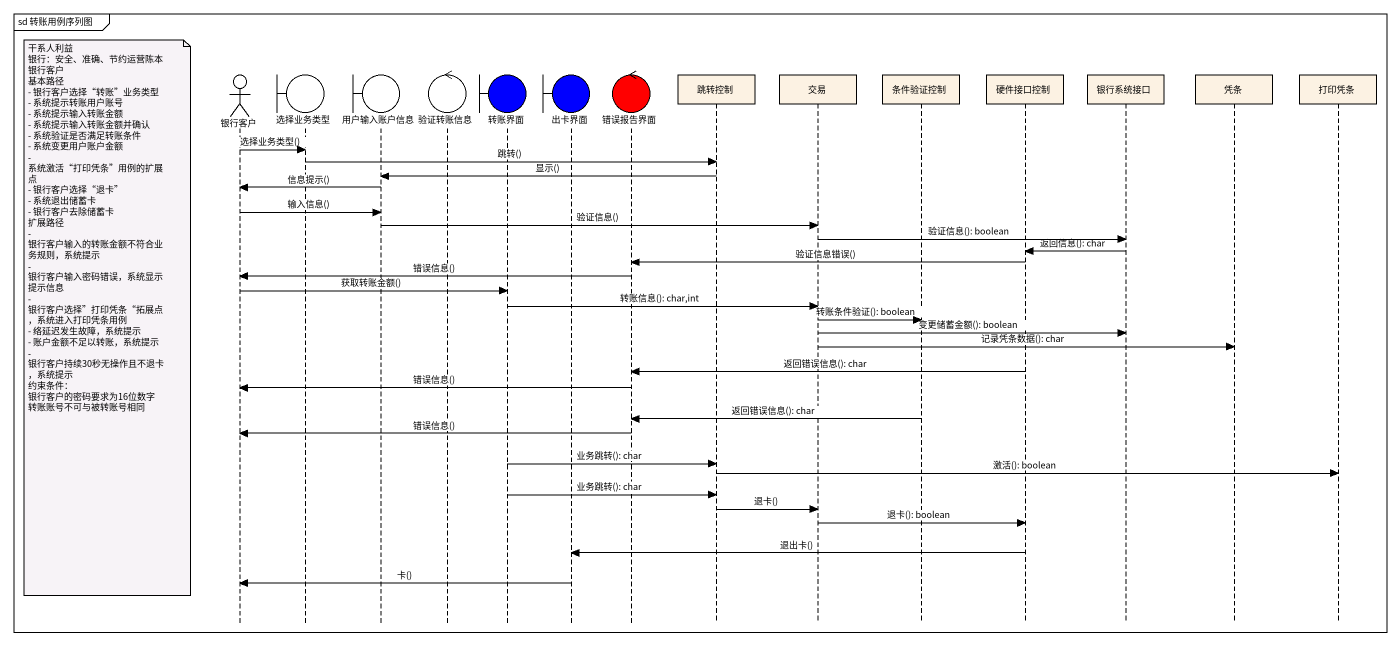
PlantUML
@startuml
mainframe sd 转账用例序列图
hide footbox
actor 银行客户
boundary 选择业务类型
boundary 用户输入账户信息
control 验证转账信息
boundary 转账界面 #0000FF
boundary 出卡界面 #0000FF
control 错误报告界面 #FF0000
participant 跳转控制
participant 交易
participant 条件验证控制
participant 硬件接口控制
participant 银行系统接口
participant 凭条
participant 打印凭条

银行客户 -> 选择业务类型 : 选择业务类型()
选择业务类型 -> 跳转控制 : 跳转()
跳转控制 -> 用户输入账户信息 : 显示()
用户输入账户信息 -> 银行客户 : 信息提示()
银行客户 -> 用户输入账户信息 : 输入信息()
用户输入账户信息 -> 交易 : 验证信息()
交易 -> 银行系统接口 : 验证信息(): boolean
银行系统接口 -> 硬件接口控制 : 返回信息(): char
硬件接口控制 -> 错误报告界面 : 验证信息错误()
错误报告界面 -> 银行客户 : 错误信息()
银行客户 -> 转账界面 : 获取转账金额()
转账界面 -> 交易 : 转账信息(): char,int
note left of 银行客户
  干系人利益
  银行：安全、准确、节约运营陈本
  银行客户
  基本路径
  - 银行客户选择“转账”业务类型
  - 系统提示转账用户账号
  - 系统提示输入转账金额
  - 系统提示输入转账金额并确认
  - 系统验证是否满足转账条件
  - 系统变更用户账户金额
  - 系统激活“打印凭条”用例的扩展点
  - 银行客户选择“退卡”
  - 系统退出储蓄卡
  - 银行客户去除储蓄卡
  扩展路径
  - 银行客户输入的转账金额不符合业务规则，系统提示
  - 银行客户输入密码错误，系统显示提示信息
  - 银行客户选择”打印凭条“拓展点，系统进入打印凭条用例
  - 络延迟发生故障，系统提示
  - 账户金额不足以转账，系统提示
  - 银行客户持续30秒无操作且不退卡，系统提示
  约束条件：
  银行客户的密码要求为16位数字
  转账账号不可与被转账号相同
end note
交易 -> 条件验证控制 : 转账条件验证(): boolean
交易 -> 银行系统接口 : 变更储蓄金额(): boolean
交易 -> 凭条 : 记录凭条数据(): char
硬件接口控制 -> 错误报告界面 : 返回错误信息(): char
错误报告界面 -> 银行客户 : 错误信息()
条件验证控制 -> 错误报告界面 : 返回错误信息(): char
错误报告界面 -> 银行客户 : 错误信息()
转账界面 -> 跳转控制 : 业务跳转(): char
跳转控制 -> 打印凭条 : 激活(): boolean
转账界面 -> 跳转控制 : 业务跳转(): char
跳转控制 -> 交易 : 退卡()
交易 -> 硬件接口控制 : 退卡(): boolean
硬件接口控制 -> 出卡界面 : 退出卡()
出卡界面 -> 银行客户 : 卡()
@enduml
